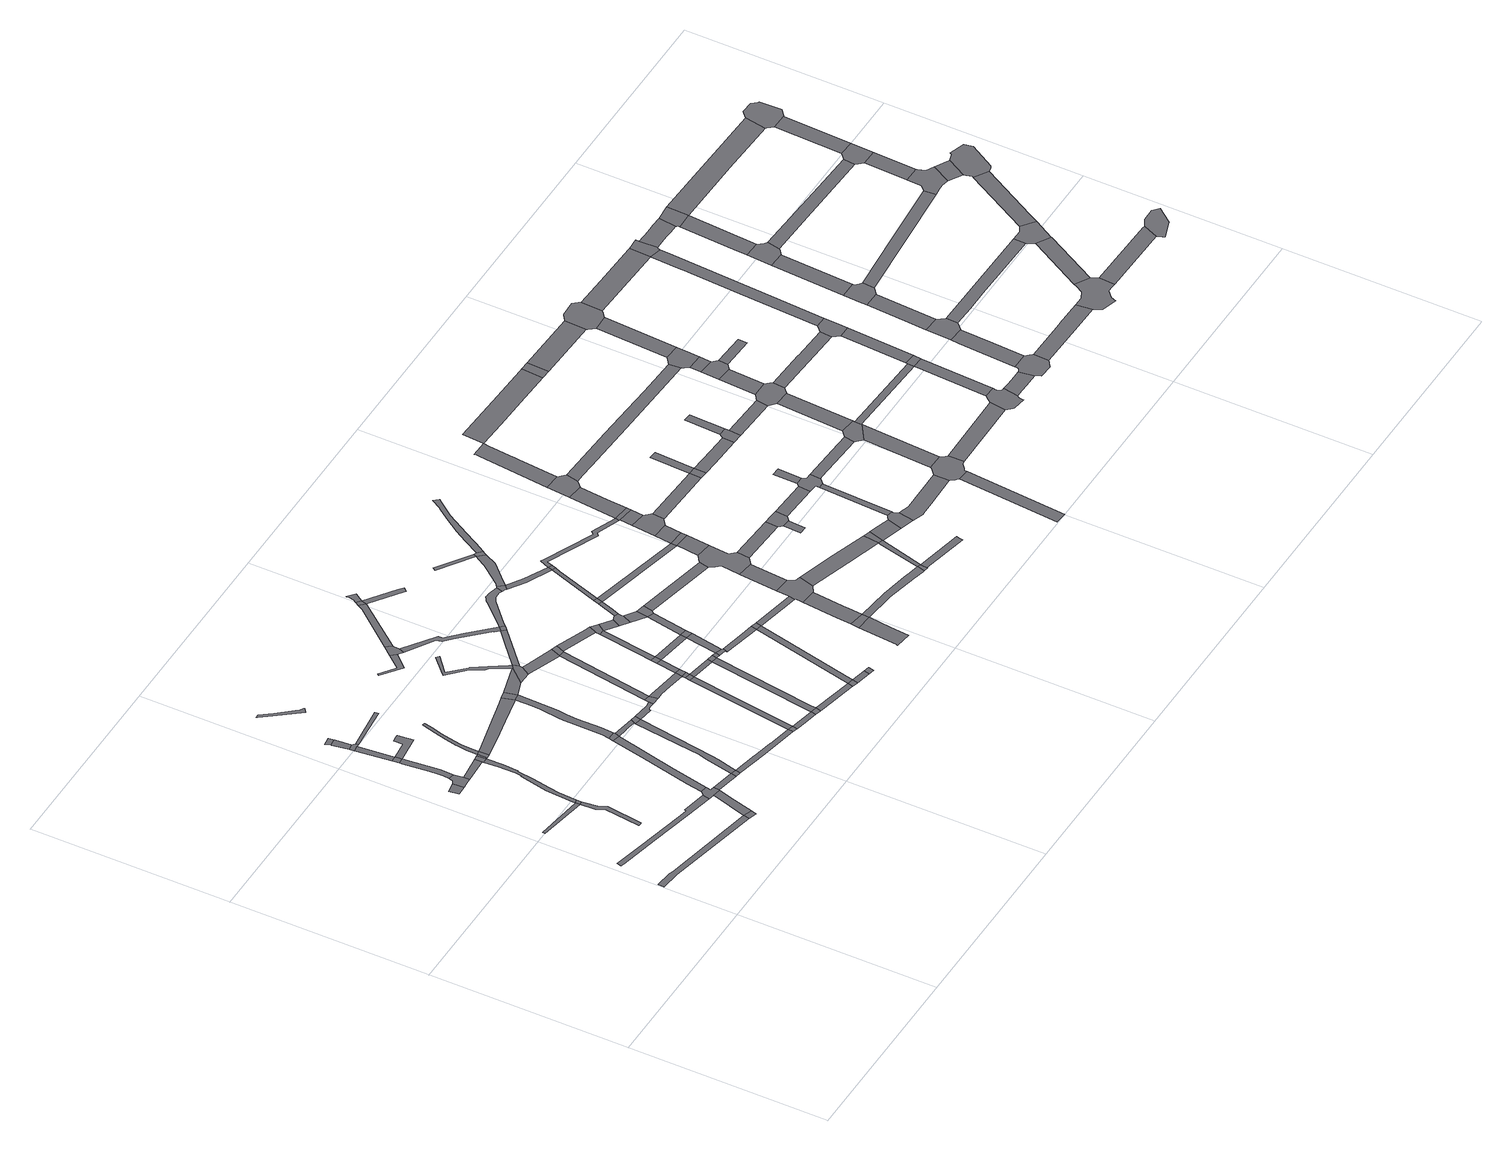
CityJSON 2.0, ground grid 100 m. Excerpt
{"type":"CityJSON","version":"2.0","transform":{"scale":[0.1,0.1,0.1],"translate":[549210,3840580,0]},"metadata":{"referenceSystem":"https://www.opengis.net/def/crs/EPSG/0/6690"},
"CityObjects":{
"road1":{"type":"Road","attributes":{"RoadStructureAttribute.sectionType":"1"},"geometry":[{"type":"MultiSurface","lod":"1","boundaries":[[[0,1,2,3,4,5,6]]]}]},
"road2":{"type":"Road","attributes":{"RoadStructureAttribute.sectionType":"1"},"geometry":[{"type":"MultiSurface","lod":"1","boundaries":[[[7,8,9,10]]]}]},
"road3":{"type":"Road","attributes":{"RoadStructureAttribute.sectionType":"1"},"geometry":[{"type":"MultiSurface","lod":"1","boundaries":[[[11,12,13,14,15,16,17,18,19,20,21,22]]]}]},
"road4":{"type":"Road","attributes":{"RoadStructureAttribute.sectionType":"1"},"geometry":[{"type":"MultiSurface","lod":"1","boundaries":[[[23,24,25,26,27,28,29,30,31,9]]]}]},
"road5":{"type":"Road","attributes":{"RoadStructureAttribute.sectionType":"1"},"geometry":[{"type":"MultiSurface","lod":"1","boundaries":[[[32,33,34,35,36]]]}]},
"road6":{"type":"Road","geometry":[{"type":"MultiSurface","lod":"1","boundaries":[[[37,10,9,31]]]}]},
"road7":{"type":"Road","geometry":[{"type":"MultiSurface","lod":"1","boundaries":[[[38,39,40,32,36,41,42,43,44,45,46,47,48]]]}]},
"road8":{"type":"Road","geometry":[{"type":"MultiSurface","lod":"1","boundaries":[[[6,5,49,50]]]}]},
"road9":{"type":"Road","attributes":{"RoadStructureAttribute.sectionType":"1"},"geometry":[{"type":"MultiSurface","lod":"1","boundaries":[[[51,52,53,54,55,56,57,58,38,48]]]}]},
"road10":{"type":"Road","attributes":{"RoadStructureAttribute.sectionType":"1"},"geometry":[{"type":"MultiSurface","lod":"1","boundaries":[[[59,60,61,62,63,64,65,66,67,68,69,70,71,72,73,10,37]]]}]},
"road11":{"type":"Road","geometry":[{"type":"MultiSurface","lod":"1","boundaries":[[[74,75,54,53]]]}]},
"road12":{"type":"Road","attributes":{"RoadStructureAttribute.sectionType":"1"},"geometry":[{"type":"MultiSurface","lod":"1","boundaries":[[[76,44,43,77]]]}]},
"road13":{"type":"Road","attributes":{"RoadStructureAttribute.sectionType":"1"},"geometry":[{"type":"MultiSurface","lod":"1","boundaries":[[[78,79,80,75,74]]]}]},
"road14":{"type":"Road","attributes":{"RoadStructureAttribute.sectionType":"1"},"geometry":[{"type":"MultiSurface","lod":"1","boundaries":[[[81,82,6,50,83,84]]]}]},
"road15":{"type":"Road","geometry":[{"type":"MultiSurface","lod":"1","boundaries":[[[85,86,80,79,87,88]]]}]},
"road16":{"type":"Road","attributes":{"RoadStructureAttribute.sectionType":"1"},"geometry":[{"type":"MultiSurface","lod":"1","boundaries":[[[89,90,91,92,86,85]]]}]},
"road17":{"type":"Road","geometry":[{"type":"MultiSurface","lod":"1","boundaries":[[[93,94,95,96,91,90]]]}]},
"road18":{"type":"Road","geometry":[{"type":"MultiSurface","lod":"1","boundaries":[[[77,97,66]]]}]},
"road19":{"type":"Road","geometry":[{"type":"MultiSurface","lod":"1","boundaries":[[[98,99,22,21,100,81,84,101,102,103,104,105,106]]]}]},
"road20":{"type":"Road","attributes":{"RoadStructureAttribute.sectionType":"1"},"geometry":[{"type":"MultiSurface","lod":"1","boundaries":[[[107,76,77,66,65]]]}]},
"road21":{"type":"Road","geometry":[{"type":"MultiSurface","lod":"1","boundaries":[[[108,109,110,111,112,113,114,115,74,53]]]}]},
"road22":{"type":"Road","attributes":{"RoadStructureAttribute.sectionType":"1"},"geometry":[{"type":"MultiSurface","lod":"1","boundaries":[[[116,107,65,117]]]}]},
"road23":{"type":"Road","geometry":[{"type":"MultiSurface","lod":"1","boundaries":[[[118,116,117,119]]]}]},
"road24":{"type":"Road","attributes":{"RoadStructureAttribute.sectionType":"1"},"geometry":[{"type":"MultiSurface","lod":"1","boundaries":[[[102,101,120,121,122]]]}]},
"road25":{"type":"Road","geometry":[{"type":"MultiSurface","lod":"1","boundaries":[[[123,124,125,88,87]]]}]},
"road26":{"type":"Road","attributes":{"RoadStructureAttribute.sectionType":"1"},"geometry":[{"type":"MultiSurface","lod":"1","boundaries":[[[126,127,128,129,130,131,132,133,134,135,136,137,138,139,140,116,118]]]}]},
"road27":{"type":"Road","geometry":[{"type":"MultiSurface","lod":"1","boundaries":[[[141,142,143,144,145,146,147,148,149,150,151]]]}]},
"road28":{"type":"Road","attributes":{"RoadStructureAttribute.sectionType":"1"},"geometry":[{"type":"MultiSurface","lod":"1","boundaries":[[[152,153,154,155,98,106,156,157]]]}]},
"road29":{"type":"Road","geometry":[{"type":"MultiSurface","lod":"1","boundaries":[[[122,121,158,159]]]}]},
"road30":{"type":"Road","attributes":{"RoadStructureAttribute.sectionType":"1"},"geometry":[{"type":"MultiSurface","lod":"1","boundaries":[[[160,161,162,163,164,118,119,165,166,167,168,169,170]]]}]},
"road31":{"type":"Road","geometry":[{"type":"MultiSurface","lod":"1","boundaries":[[[171,172,152,157,173]]]}]},
"road32":{"type":"Road","attributes":{"RoadStructureAttribute.sectionType":"1"},"geometry":[{"type":"MultiSurface","lod":"1","boundaries":[[[174,175,176,177,122,159,178,179,180]]]}]},
"road33":{"type":"Road","attributes":{"RoadStructureAttribute.sectionType":"1"},"geometry":[{"type":"MultiSurface","lod":"1","boundaries":[[[181,182,183,184,185,186,159,158,187,188,189]]]}]},
"road34":{"type":"Road","attributes":{"RoadStructureAttribute.sectionType":"1"},"geometry":[{"type":"MultiSurface","lod":"1","boundaries":[[[173,157,190,191,192,193]]]}]},
"road35":{"type":"Road","attributes":{"RoadStructureAttribute.sectionType":"1"},"geometry":[{"type":"MultiSurface","lod":"1","boundaries":[[[194,195,196,197,198,199,200,170,201,202,203,204,205,206,207,208,172,171]]]}]},
"road36":{"type":"Road","geometry":[{"type":"MultiSurface","lod":"1","boundaries":[[[193,192,174,180,209]]]}]},
"road37":{"type":"Road","geometry":[{"type":"MultiSurface","lod":"1","boundaries":[[[210,160,170,200,211]]]}]},
"road38":{"type":"Road","attributes":{"RoadStructureAttribute.sectionType":"1"},"geometry":[{"type":"MultiSurface","lod":"1","boundaries":[[[212,213,209,180,214,215,216,217,218]]]}]},
"road39":{"type":"Road","geometry":[{"type":"MultiSurface","lod":"1","boundaries":[[[189,188,219,220]]]}]},
"road40":{"type":"Road","geometry":[{"type":"MultiSurface","lod":"1","boundaries":[[[221,222,223,224,225,226,227]]]}]},
"road41":{"type":"Road","attributes":{"RoadStructureAttribute.sectionType":"1"},"geometry":[{"type":"MultiSurface","lod":"1","boundaries":[[[228,229,230,210,211,231]]]}]},
"road42":{"type":"Road","geometry":[{"type":"MultiSurface","lod":"1","boundaries":[[[232,218,217,233,234]]]}]},
"road43":{"type":"Road","attributes":{"RoadStructureAttribute.sectionType":"1"},"geometry":[{"type":"MultiSurface","lod":"1","boundaries":[[[220,219,235,236,237]]]}]},
"road44":{"type":"Road","attributes":{"RoadStructureAttribute.sectionType":"1"},"geometry":[{"type":"MultiSurface","lod":"1","boundaries":[[[238,239,240,241,242,243,244,245,246,247,248,249,250,228,251]]]}]},
"road45":{"type":"Road","geometry":[{"type":"MultiSurface","lod":"1","boundaries":[[[251,228,231,252,253,254]]]}]},
"road46":{"type":"Road","attributes":{"RoadStructureAttribute.sectionType":"1"},"geometry":[{"type":"MultiSurface","lod":"1","boundaries":[[[255,256,189,220,257,258]]]}]},
"road47":{"type":"Road","geometry":[{"type":"MultiSurface","lod":"1","boundaries":[[[237,236,259,260]]]}]},
"road48":{"type":"Road","geometry":[{"type":"MultiSurface","lod":"1","boundaries":[[[261,221,227,262,263,264,265,266]]]}]},
"road49":{"type":"Road","attributes":{"RoadStructureAttribute.sectionType":"1"},"geometry":[{"type":"MultiSurface","lod":"1","boundaries":[[[267,268,269,234,233,270,271,272,273]]]}]},
"road50":{"type":"Road","attributes":{"RoadStructureAttribute.sectionType":"1"},"geometry":[{"type":"MultiSurface","lod":"1","boundaries":[[[274,232,234,275]]]}]},
"road51":{"type":"Road","attributes":{"RoadStructureAttribute.sectionType":"1"},"geometry":[{"type":"MultiSurface","lod":"1","boundaries":[[[276,253,252,277,278,279,274,280]]]}]},
"road52":{"type":"Road","geometry":[{"type":"MultiSurface","lod":"1","boundaries":[[[281,255,258,282]]]}]},
"road53":{"type":"Road","attributes":{"RoadStructureAttribute.sectionType":"1"},"geometry":[{"type":"MultiSurface","lod":"1","boundaries":[[[283,260,259,284,285,286,287]]]}]},
"road54":{"type":"Road","attributes":{"RoadStructureAttribute.sectionType":"1"},"geometry":[{"type":"MultiSurface","lod":"1","boundaries":[[[272,281,282,288]]]}]},
"road55":{"type":"Road","attributes":{"RoadStructureAttribute.sectionType":"1"},"geometry":[{"type":"MultiSurface","lod":"1","boundaries":[[[289,237,260,290,291]]]}]},
"road56":{"type":"Road","geometry":[{"type":"MultiSurface","lod":"1","boundaries":[[[273,272,288,292]]]}]},
"road57":{"type":"Road","attributes":{"RoadStructureAttribute.sectionType":"1"},"geometry":[{"type":"MultiSurface","lod":"1","boundaries":[[[293,294,295,296,263,262,297,298,299,300,301,302,303]]]}]},
"road58":{"type":"Road","attributes":{"RoadStructureAttribute.sectionType":"1"},"geometry":[{"type":"MultiSurface","lod":"1","boundaries":[[[302,304,305,251,254,306,307,308,309,310]]]}]},
"road59":{"type":"Road","attributes":{"RoadStructureAttribute.sectionType":"1"},"geometry":[{"type":"MultiSurface","lod":"1","boundaries":[[[311,312,313,261,266,314]]]}]},
"road60":{"type":"Road","attributes":{"RoadStructureAttribute.sectionType":"1"},"geometry":[{"type":"MultiSurface","lod":"1","boundaries":[[[315,273,292,316]]]}]},
"road61":{"type":"Road","geometry":[{"type":"MultiSurface","lod":"1","boundaries":[[[280,274,275,317,318]]]}]},
"road62":{"type":"Road","attributes":{"RoadStructureAttribute.sectionType":"1"},"geometry":[{"type":"MultiSurface","lod":"1","boundaries":[[[282,258,289,319]]]}]},
"road63":{"type":"Road","geometry":[{"type":"MultiSurface","lod":"1","boundaries":[[[320,315,316,321]]]}]},
"road64":{"type":"Road","geometry":[{"type":"MultiSurface","lod":"1","boundaries":[[[287,286,322,323]]]}]},
"road65":{"type":"Road","attributes":{"RoadStructureAttribute.sectionType":"1"},"geometry":[{"type":"MultiSurface","lod":"1","boundaries":[[[319,289,291,324]]]}]},
"road66":{"type":"Road","attributes":{"RoadStructureAttribute.sectionType":"1"},"geometry":[{"type":"MultiSurface","lod":"1","boundaries":[[[325,318,317,326,327,328]]]}]},
"road67":{"type":"Road","geometry":[{"type":"MultiSurface","lod":"1","boundaries":[[[303,302,310,329,330]]]}]},
"road68":{"type":"Road","attributes":{"RoadStructureAttribute.sectionType":"1"},"geometry":[{"type":"MultiSurface","lod":"1","boundaries":[[[331,332,320,321,333,334]]]}]},
"road69":{"type":"Road","attributes":{"RoadStructureAttribute.sectionType":"1"},"geometry":[{"type":"MultiSurface","lod":"1","boundaries":[[[335,323,322,336,337]]]}]},
"road70":{"type":"Road","attributes":{"RoadStructureAttribute.sectionType":"1"},"geometry":[{"type":"MultiSurface","lod":"1","boundaries":[[[324,291,338,339,340]]]}]},
"road71":{"type":"Road","attributes":{"RoadStructureAttribute.sectionType":"1"},"geometry":[{"type":"MultiSurface","lod":"1","boundaries":[[[321,316,341,342]]]}]},
"road72":{"type":"Road","geometry":[{"type":"MultiSurface","lod":"1","boundaries":[[[343,311,314,344]]]}]},
"road73":{"type":"Road","geometry":[{"type":"MultiSurface","lod":"1","boundaries":[[[340,339,345,346,347,348]]]}]},
"road74":{"type":"Road","geometry":[{"type":"MultiSurface","lod":"1","boundaries":[[[337,336,349,350]]]}]},
"road75":{"type":"Road","attributes":{"RoadStructureAttribute.sectionType":"1"},"geometry":[{"type":"MultiSurface","lod":"1","boundaries":[[[351,352,353,354,343,344,355]]]}]},
"road76":{"type":"Road","geometry":[{"type":"MultiSurface","lod":"1","boundaries":[[[356,328,327,331,334,357]]]}]},
"road77":{"type":"Road","attributes":{"RoadStructureAttribute.sectionType":"1"},"geometry":[{"type":"MultiSurface","lod":"1","boundaries":[[[341,340,348,358]]]}]},
"road78":{"type":"Road","geometry":[{"type":"MultiSurface","lod":"1","boundaries":[[[359,360,361,362,363,344,314]]]}]},
"road79":{"type":"Road","attributes":{"RoadStructureAttribute.sectionType":"1"},"geometry":[{"type":"MultiSurface","lod":"1","boundaries":[[[364,287,323,365]]]}]},
"road80":{"type":"Road","attributes":{"RoadStructureAttribute.sectionType":"1"},"geometry":[{"type":"MultiSurface","lod":"1","boundaries":[[[357,334,366,367,368,369]]]}]},
"road81":{"type":"Road","attributes":{"RoadStructureAttribute.sectionType":"1"},"geometry":[{"type":"MultiSurface","lod":"1","boundaries":[[[370,371,372,373,374,375,376,377,378,379,303,330,380,381,382,383,384,385,386,387]]]}]},
"road82":{"type":"Road","geometry":[{"type":"MultiSurface","lod":"1","boundaries":[[[342,341,358,388]]]}]},
"road83":{"type":"Road","attributes":{"RoadStructureAttribute.sectionType":"1"},"geometry":[{"type":"MultiSurface","lod":"1","boundaries":[[[389,347,346,364,390]]]}]},
"road84":{"type":"Road","geometry":[{"type":"MultiSurface","lod":"1","boundaries":[[[391,392,369,368,393,394,395,396]]]}]},
"road85":{"type":"Road","attributes":{"RoadStructureAttribute.sectionType":"1"},"geometry":[{"type":"MultiSurface","lod":"1","boundaries":[[[397,342,388,398]]]}]},
"road86":{"type":"Road","attributes":{"RoadStructureAttribute.sectionType":"1"},"geometry":[{"type":"MultiSurface","lod":"1","boundaries":[[[394,393,397,399]]]}]},
"road87":{"type":"Road","attributes":{"RoadStructureAttribute.sectionType":"1"},"geometry":[{"type":"MultiSurface","lod":"1","boundaries":[[[400,401,391,396,402,403,404]]]}]},
"road88":{"type":"Road","geometry":[{"type":"MultiSurface","lod":"1","boundaries":[[[399,397,398,405,406,407]]]}]},
"road89":{"type":"Road","geometry":[{"type":"MultiSurface","lod":"1","boundaries":[[[390,364,365,408]]]}]},
"road90":{"type":"Road","geometry":[{"type":"MultiSurface","lod":"1","boundaries":[[[409,410,387,386,411,412,413]]]}]},
"road91":{"type":"Road","geometry":[{"type":"MultiSurface","lod":"1","boundaries":[[[414,400,404,415]]]}]},
"road92":{"type":"Road","attributes":{"RoadStructureAttribute.sectionType":"1"},"geometry":[{"type":"MultiSurface","lod":"1","boundaries":[[[416,417,418,419,420,421,422,423,424]]]}]},
"road93":{"type":"Road","attributes":{"RoadStructureAttribute.sectionType":"1"},"geometry":[{"type":"MultiSurface","lod":"1","boundaries":[[[425,413,412,426,427,428]]]}]},
"road94":{"type":"Road","attributes":{"RoadStructureAttribute.sectionType":"1"},"geometry":[{"type":"MultiSurface","lod":"1","boundaries":[[[427,414,415,429,430]]]}]},
"road95":{"type":"Road","attributes":{"RoadStructureAttribute.sectionType":"1"},"geometry":[{"type":"MultiSurface","lod":"1","boundaries":[[[408,365,431,432]]]}]},
"road96":{"type":"Road","attributes":{"RoadStructureAttribute.sectionType":"1"},"geometry":[{"type":"MultiSurface","lod":"1","boundaries":[[[433,434,435,436,437,438,439,440,409,413,441,442,443]]]}]},
"road97":{"type":"Road","geometry":[{"type":"MultiSurface","lod":"1","boundaries":[[[444,416,424,445]]]}]},
"road98":{"type":"Road","geometry":[{"type":"MultiSurface","lod":"1","boundaries":[[[446,447,433,448]]]}]},
"road99":{"type":"Road","attributes":{"RoadStructureAttribute.sectionType":"1"},"geometry":[{"type":"MultiSurface","lod":"1","boundaries":[[[407,406,449,450]]]}]},
"road100":{"type":"Road","attributes":{"RoadStructureAttribute.sectionType":"1"},"geometry":[{"type":"MultiSurface","lod":"1","boundaries":[[[451,452,444,445,453,454,455,456]]]}]},
"road101":{"type":"Road","geometry":[{"type":"MultiSurface","lod":"1","boundaries":[[[428,427,430,457]]]}]},
"road102":{"type":"Road","geometry":[{"type":"MultiSurface","lod":"1","boundaries":[[[448,433,443,458,459,460,461]]]}]},
"road103":{"type":"Road","attributes":{"RoadStructureAttribute.sectionType":"1"},"geometry":[{"type":"MultiSurface","lod":"1","boundaries":[[[415,404,462,463]]]}]},
"road104":{"type":"Road","geometry":[{"type":"MultiSurface","lod":"1","boundaries":[[[464,465,432,431,466,467,451,456,468,469,470,471,472]]]}]},
"road105":{"type":"Road","attributes":{"RoadStructureAttribute.sectionType":"1"},"geometry":[{"type":"MultiSurface","lod":"1","boundaries":[[[473,464,472,474]]]}]},
"road106":{"type":"Road","attributes":{"RoadStructureAttribute.sectionType":"1"},"geometry":[{"type":"MultiSurface","lod":"1","boundaries":[[[475,476,477,445,424,478,479,480,481,482]]]}]},
"road107":{"type":"Road","attributes":{"RoadStructureAttribute.sectionType":"1"},"geometry":[{"type":"MultiSurface","lod":"1","boundaries":[[[483,484,485,486,487,488,461,460,489,490,491,492,493,494,495]]]}]},
"road108":{"type":"Road","attributes":{"RoadStructureAttribute.sectionType":"1"},"geometry":[{"type":"MultiSurface","lod":"1","boundaries":[[[496,497,498,499,428,457,500,501,502,503,504]]]}]},
"road109":{"type":"Road","geometry":[{"type":"MultiSurface","lod":"1","boundaries":[[[505,506,450,449,507,508,473,474,509,510,511,512]]]}]},
"road110":{"type":"Road","attributes":{"RoadStructureAttribute.sectionType":"1"},"geometry":[{"type":"MultiSurface","lod":"1","boundaries":[[[513,505,512,514]]]}]},
"road111":{"type":"Road","geometry":[{"type":"MultiSurface","lod":"1","boundaries":[[[463,462,513,514,515]]]}]},
"road112":{"type":"Road","attributes":{"RoadStructureAttribute.sectionType":"1"},"geometry":[{"type":"MultiSurface","lod":"1","boundaries":[[[516,469,468,517,518,519]]]}]},
"road113":{"type":"Road","attributes":{"RoadStructureAttribute.sectionType":"1"},"geometry":[{"type":"MultiSurface","lod":"1","boundaries":[[[520,521,463,515,522]]]}]},
"road114":{"type":"Road","geometry":[{"type":"MultiSurface","lod":"1","boundaries":[[[482,481,523,524,525]]]}]},
"road115":{"type":"Road","attributes":{"RoadStructureAttribute.sectionType":"1"},"geometry":[{"type":"MultiSurface","lod":"1","boundaries":[[[510,509,526,527]]]}]},
"road116":{"type":"Road","geometry":[{"type":"MultiSurface","lod":"1","boundaries":[[[528,520,522,529,530,531,532,533]]]}]},
"road117":{"type":"Road","attributes":{"RoadStructureAttribute.sectionType":"1"},"geometry":[{"type":"MultiSurface","lod":"1","boundaries":[[[534,528,533,535]]]}]},
"road118":{"type":"Road","attributes":{"RoadStructureAttribute.sectionType":"1"},"geometry":[{"type":"MultiSurface","lod":"1","boundaries":[[[518,536,537,482,525,538,539]]]}]},
"road119":{"type":"Road","geometry":[{"type":"MultiSurface","lod":"1","boundaries":[[[504,503,534,535,540]]]}]},
"road120":{"type":"Road","geometry":[{"type":"MultiSurface","lod":"1","boundaries":[[[541,542,543,544,545,525,524]]]}]},
"road121":{"type":"Road","attributes":{"RoadStructureAttribute.sectionType":"1"},"geometry":[{"type":"MultiSurface","lod":"1","boundaries":[[[546,547,504,540,548,549]]]}]},
"road122":{"type":"Road","geometry":[{"type":"MultiSurface","lod":"1","boundaries":[[[550,551,552,553]]]}]},
"road123":{"type":"Road","geometry":[{"type":"MultiSurface","lod":"1","boundaries":[[[519,518,539,554]]]}]},
"road124":{"type":"Road","geometry":[{"type":"MultiSurface","lod":"1","boundaries":[[[555,527,526,550,553,556,557]]]}]},
"road125":{"type":"Road","geometry":[{"type":"MultiSurface","lod":"1","boundaries":[[[558,559,546,549,560,561,562,563,564]]]}]},
"road126":{"type":"Road","attributes":{"RoadStructureAttribute.sectionType":"1"},"geometry":[{"type":"MultiSurface","lod":"1","boundaries":[[[565,554,539,566,567,568]]]}]},
"road127":{"type":"Road","attributes":{"RoadStructureAttribute.sectionType":"1"},"geometry":[{"type":"MultiSurface","lod":"1","boundaries":[[[531,530,569,570]]]}]},
"road128":{"type":"Road","geometry":[{"type":"MultiSurface","lod":"1","boundaries":[[[571,572,568,567,573,574,575,576]]]}]},
"road129":{"type":"Road","attributes":{"RoadStructureAttribute.sectionType":"1"},"geometry":[{"type":"MultiSurface","lod":"1","boundaries":[[[577,578,579,580,581,558,564,582,583,584,585,586,587,588]]]}]},
"road130":{"type":"Road","attributes":{"RoadStructureAttribute.sectionType":"1"},"geometry":[{"type":"MultiSurface","lod":"1","boundaries":[[[557,556,589,590]]]}]},
"road131":{"type":"Road","attributes":{"RoadStructureAttribute.sectionType":"1"},"geometry":[{"type":"MultiSurface","lod":"1","boundaries":[[[591,571,576,592,593]]]}]},
"road132":{"type":"Road","geometry":[{"type":"MultiSurface","lod":"1","boundaries":[[[570,569,594,595]]]}]},
"road133":{"type":"Road","geometry":[{"type":"MultiSurface","lod":"1","boundaries":[[[596,590,589,597,598,591,593,599,600,601,602]]]}]},
"road134":{"type":"Road","geometry":[{"type":"MultiSurface","lod":"1","boundaries":[[[603,604,605,570,595]]]}]},
"road135":{"type":"Road","attributes":{"RoadStructureAttribute.sectionType":"1"},"geometry":[{"type":"MultiSurface","lod":"1","boundaries":[[[606,607,608,574,573,609,610,611,612,613]]]}]},
"road136":{"type":"Road","geometry":[{"type":"MultiSurface","lod":"1","boundaries":[[[614,615,596,602]]]}]},
"road137":{"type":"Road","attributes":{"RoadStructureAttribute.sectionType":"1"},"geometry":[{"type":"MultiSurface","lod":"1","boundaries":[[[616,595,594,617,618,619]]]}]},
"road138":{"type":"Road","attributes":{"RoadStructureAttribute.sectionType":"1"},"geometry":[{"type":"MultiSurface","lod":"1","boundaries":[[[620,621,622,623,624]]]}]},
"road139":{"type":"Road","attributes":{"RoadStructureAttribute.sectionType":"1"},"geometry":[{"type":"MultiSurface","lod":"1","boundaries":[[[625,600,599,626,627,628]]]}]},
"road140":{"type":"Road","attributes":{"RoadStructureAttribute.sectionType":"1"},"geometry":[{"type":"MultiSurface","lod":"1","boundaries":[[[629,630,631,632,588,633,634,635,636]]]}]},
"road141":{"type":"Road","attributes":{"RoadStructureAttribute.sectionType":"1"},"geometry":[{"type":"MultiSurface","lod":"1","boundaries":[[[637,638,639,640,562,561,641,642,643,644,645]]]}]},
"road142":{"type":"Road","geometry":[{"type":"MultiSurface","lod":"1","boundaries":[[[646,647,648,649,613,612,650,651,652,620,624,653,654,655,656,657,658,659,660]]]}]},
"road143":{"type":"Road","geometry":[{"type":"MultiSurface","lod":"1","boundaries":[[[661,619,618,662,663,664]]]}]},
"road144":{"type":"Road","geometry":[{"type":"MultiSurface","lod":"1","boundaries":[[[665,666,667,661,664]]]}]},
"road145":{"type":"Road","attributes":{"RoadStructureAttribute.sectionType":"1"},"geometry":[{"type":"MultiSurface","lod":"1","boundaries":[[[668,669,670,646,660]]]}]},
"road146":{"type":"Road","attributes":{"RoadStructureAttribute.sectionType":"1"},"geometry":[{"type":"MultiSurface","lod":"1","boundaries":[[[663,662,671,672]]]}]},
"road147":{"type":"Road","geometry":[{"type":"MultiSurface","lod":"1","boundaries":[[[673,674,628,627,675,670,669,676,677,678]]]}]},
"road148":{"type":"Road","attributes":{"RoadStructureAttribute.sectionType":"1"},"geometry":[{"type":"MultiSurface","lod":"1","boundaries":[[[679,673,678,680]]]}]},
"road149":{"type":"Road","geometry":[{"type":"MultiSurface","lod":"1","boundaries":[[[636,635,681,682]]]}]},
"road150":{"type":"Road","attributes":{"RoadStructureAttribute.sectionType":"1"},"geometry":[{"type":"MultiSurface","lod":"1","boundaries":[[[683,658,657,684]]]}]},
"road151":{"type":"Road","geometry":[{"type":"MultiSurface","lod":"1","boundaries":[[[685,686,672,671,687,679,680,688,689,690,691,692,693]]]}]},
"road152":{"type":"Road","attributes":{"RoadStructureAttribute.sectionType":"1"},"geometry":[{"type":"MultiSurface","lod":"1","boundaries":[[[694,695,685,693,696]]]}]},
"road153":{"type":"Road","attributes":{"RoadStructureAttribute.sectionType":"1"},"geometry":[{"type":"MultiSurface","lod":"1","boundaries":[[[677,676,697,698]]]}]},
"road154":{"type":"Road","geometry":[{"type":"MultiSurface","lod":"1","boundaries":[[[699,694,696,700,701,702]]]}]},
"road155":{"type":"Road","attributes":{"RoadStructureAttribute.sectionType":"1"},"geometry":[{"type":"MultiSurface","lod":"1","boundaries":[[[682,681,703,704]]]}]},
"road156":{"type":"Road","attributes":{"RoadStructureAttribute.sectionType":"1"},"geometry":[{"type":"MultiSurface","lod":"1","boundaries":[[[705,699,702,706]]]}]},
"road157":{"type":"Road","geometry":[{"type":"MultiSurface","lod":"1","boundaries":[[[707,708,645,644,709,705,706,710,711]]]}]},
"road158":{"type":"Road","geometry":[{"type":"MultiSurface","lod":"1","boundaries":[[[712,713,683,684,714,715,716,717,718,719,720,721,722,723,724,725,726,727,728,729,730,731,732,733]]]}]},
"road159":{"type":"Road","geometry":[{"type":"MultiSurface","lod":"1","boundaries":[[[734,735,701,700]]]}]},
"road160":{"type":"Road","attributes":{"RoadStructureAttribute.sectionType":"1"},"geometry":[{"type":"MultiSurface","lod":"1","boundaries":[[[736,737,707,711]]]}]},
"road161":{"type":"Road","attributes":{"RoadStructureAttribute.sectionType":"1"},"geometry":[{"type":"MultiSurface","lod":"1","boundaries":[[[738,739,691,690,740,741]]]}]},
"road162":{"type":"Road","attributes":{"RoadStructureAttribute.sectionType":"1"},"geometry":[{"type":"MultiSurface","lod":"1","boundaries":[[[697,742,712,733,743]]]}]},
"road163":{"type":"Road","attributes":{"RoadStructureAttribute.sectionType":"1"},"geometry":[{"type":"MultiSurface","lod":"1","boundaries":[[[744,745,746,747,723,722,748,749,750,751,752]]]}]},
"road164":{"type":"Road","geometry":[{"type":"MultiSurface","lod":"1","boundaries":[[[753,754,755,756,757,758,704,703,759,737,736,760,761,762,763]]]}]},
"road165":{"type":"Road","geometry":[{"type":"MultiSurface","lod":"1","boundaries":[[[764,698,697,743,765]]]}]},
"road166":{"type":"Road","attributes":{"RoadStructureAttribute.sectionType":"1"},"geometry":[{"type":"MultiSurface","lod":"1","boundaries":[[[766,764,765,767]]]}]},
"road167":{"type":"Road","geometry":[{"type":"MultiSurface","lod":"1","boundaries":[[[768,769,770,771,772,773,752,751,774,775,776,777,778,779,780,781,782,783,784,785,786]]]}]},
"road168":{"type":"Road","geometry":[{"type":"MultiSurface","lod":"1","boundaries":[[[787,741,740,766,767,788,789,790]]]}]},
"road169":{"type":"Road","attributes":{"RoadStructureAttribute.sectionType":"1"},"geometry":[{"type":"MultiSurface","lod":"1","boundaries":[[[791,792,768,786,793,794]]]}]},
"road170":{"type":"Road","geometry":[{"type":"MultiSurface","lod":"1","boundaries":[[[795,791,794,796,797,798]]]}]},
"road171":{"type":"Road","attributes":{"RoadStructureAttribute.sectionType":"1"},"geometry":[{"type":"MultiSurface","lod":"1","boundaries":[[[799,800,763,762,801,802,803]]]}]},
"road172":{"type":"Road","attributes":{"RoadStructureAttribute.sectionType":"1"},"geometry":[{"type":"MultiSurface","lod":"1","boundaries":[[[804,805,795,798,806]]]}]},
"road173":{"type":"Road","attributes":{"RoadStructureAttribute.sectionType":"1"},"geometry":[{"type":"MultiSurface","lod":"1","boundaries":[[[802,807,808,809,787,790,810,811,812,813]]]}]},
"road174":{"type":"Road","attributes":{"RoadStructureAttribute.sectionType":"1"},"geometry":[{"type":"MultiSurface","lod":"1","boundaries":[[[814,815,783,782,816,817,818]]]}]},
"road175":{"type":"Road","geometry":[{"type":"MultiSurface","lod":"1","boundaries":[[[819,820,804,806,821,822,823,824,825,826]]]}]},
"road176":{"type":"Road","attributes":{"RoadStructureAttribute.sectionType":"1"},"geometry":[{"type":"MultiSurface","lod":"1","boundaries":[[[827,819,826,828]]]}]},
"road177":{"type":"Road","geometry":[{"type":"MultiSurface","lod":"1","boundaries":[[[829,830,803,802,813,831,832,833,834,835,836]]]}]},
"road178":{"type":"Road","geometry":[{"type":"MultiSurface","lod":"1","boundaries":[[[837,827,828,838,839,840,841,842]]]}]},
"road179":{"type":"Road","attributes":{"RoadStructureAttribute.sectionType":"1"},"geometry":[{"type":"MultiSurface","lod":"1","boundaries":[[[797,796,843,844,845,846]]]}]},
"road180":{"type":"Road","attributes":{"RoadStructureAttribute.sectionType":"1"},"geometry":[{"type":"MultiSurface","lod":"1","boundaries":[[[847,848,849,850,836,835,851,852,853,854,855,856]]]}]},
"road181":{"type":"Road","geometry":[{"type":"MultiSurface","lod":"1","boundaries":[[[857,858,859,860,818,817,861,862,863,864,865,866,867,868,869,870]]]}]},
"road182":{"type":"Road","attributes":{"RoadStructureAttribute.sectionType":"1"},"geometry":[{"type":"MultiSurface","lod":"1","boundaries":[[[871,872,873,837,842]]]}]},
"road183":{"type":"Road","geometry":[{"type":"MultiSurface","lod":"1","boundaries":[[[874,856,855,875,876,877,878,872,871]]]}]},
"road184":{"type":"Road","attributes":{"RoadStructureAttribute.sectionType":"1"},"geometry":[{"type":"MultiSurface","lod":"1","boundaries":[[[879,880,823,822,881]]]}]},
"road185":{"type":"Road","attributes":{"RoadStructureAttribute.sectionType":"1"},"geometry":[{"type":"MultiSurface","lod":"1","boundaries":[[[882,883,857,870,884,885]]]}]},
"road186":{"type":"Road","attributes":{"RoadStructureAttribute.sectionType":"1"},"geometry":[{"type":"MultiSurface","lod":"1","boundaries":[[[886,868,867,887,888]]]}]},
"road187":{"type":"Road","attributes":{"RoadStructureAttribute.sectionType":"1"},"geometry":[{"type":"MultiSurface","lod":"1","boundaries":[[[889,840,839,890,891,892]]]}]},
"road188":{"type":"Road","geometry":[{"type":"MultiSurface","lod":"1","boundaries":[[[893,894,895,896,846,845,897,882,885,898]]]}]},
"road189":{"type":"Road","attributes":{"RoadStructureAttribute.sectionType":"1"},"geometry":[{"type":"MultiSurface","lod":"1","boundaries":[[[874,871,899,900,901]]]}]},
"road190":{"type":"Road","geometry":[{"type":"MultiSurface","lod":"1","boundaries":[[[902,903,904,905,888,887,906,907,908,909,910]]]}]},
"road191":{"type":"Road","attributes":{"RoadStructureAttribute.sectionType":"1"},"geometry":[{"type":"MultiSurface","lod":"1","boundaries":[[[911,893,898,912,913]]]}]},
"road192":{"type":"Road","geometry":[{"type":"MultiSurface","lod":"1","boundaries":[[[914,915,916,917,918,919,879,881,920,921,922,923,924,925,926,927]]]}]},
"road193":{"type":"Road","attributes":{"RoadStructureAttribute.sectionType":"1"},"geometry":[{"type":"MultiSurface","lod":"1","boundaries":[[[928,914,927,929]]]}]},
"road194":{"type":"Road","attributes":{"RoadStructureAttribute.sectionType":"1"},"geometry":[{"type":"MultiSurface","lod":"1","boundaries":[[[924,923,930,931]]]}]},
"road195":{"type":"Road","geometry":[{"type":"MultiSurface","lod":"1","boundaries":[[[932,933,892,891,934,928,929,935]]]}]},
"road196":{"type":"Road","geometry":[{"type":"MultiSurface","lod":"1","boundaries":[[[936,937,931,930,938,911,913,939,940,941,942]]]}]},
"road197":{"type":"Road","attributes":{"RoadStructureAttribute.sectionType":"1"},"geometry":[{"type":"MultiSurface","lod":"1","boundaries":[[[943,932,935,944]]]}]},
"road198":{"type":"Road","geometry":[{"type":"MultiSurface","lod":"1","boundaries":[[[945,946,947,901,900,948,943,944,949,950,951,952,953,954]]]}]}
},
"vertices":[
[117,386,0],[97,391,0],[9,401,0],[7,370,0],[107,361,0],[581,259,0],[588,289,0],
[67,1012,0],[65,999,0],[308,956,0],[307,978,0],
[616,511,0],[494,535,0],[492,525,0],[443,535,0],[200,591,0],[45,628,0],[38,602,0],[56,598,0],[256,554,0],[470,505,0],[611,475,0],[619,510,0],
[312,881,0],[330,843,0],[310,663,0],[309,661,0],[319,662,0],[329,663,0],[353,844,0],[335,876,0],[326,958,0],
[156,1513,0],[124,1508,0],[105,1506,0],[111,1455,0],[160,1458,0],
[325,986,0],
[181,1543,0],[174,1523,0],[173,1521,0],[177,1459,0],[214,1461,0],[217,1461,0],[216,1490,0],[215,1496,0],[215,1498,0],[213,1519,0],[211,1537,0],
[623,246,0],[631,272,0],
[211,1588,0],[211,1609,0],[193,1787,0],[164,1784,0],[166,1771,0],[179,1641,0],[184,1595,0],[183,1573,0],
[330,1079,0],[337,1126,0],[357,1223,0],[366,1301,0],[370,1301,0],[374,1382,0],[372,1461,0],[346,1460,0],[352,1388,0],[352,1361,0],[352,1304,0],[347,1271,0],[343,1271,0],[316,1133,0],[306,993,0],
[190,1821,0],[161,1818,0],
[344,1506,0],[346,1469,0],
[188,1835,0],[171,2000,0],[140,1996,0],
[641,468,0],[642,468,0],[657,374,0],[682,460,0],
[168,2026,0],[138,2019,0],[185,2001,0],[183,2014,0],
[160,2107,0],[160,2110,0],[124,2105,0],[124,2102,0],
[157,2137,0],[116,2132,0],[118,2126,0],[118,2123,0],
[346,1467,0],
[638,527,0],[620,511,0],[623,472,0],[684,466,0],[687,494,0],[674,497,0],[672,497,0],[667,498,0],[672,524,0],
[368,1509,0],
[328,1803,0],[326,1819,0],[324,1839,0],[320,1881,0],[300,1879,0],[280,1877,0],[282,1834,0],[283,1830,0],
[378,1510,0],[379,1462,0],
[398,1514,0],[402,1464,0],
[769,449,0],[799,442,0],[805,470,0],
[406,2021,0],[405,2030,0],[404,2039,0],
[398,1551,0],[402,1606,0],[407,1642,0],[421,1719,0],[436,1767,0],[448,1812,0],[441,1814,0],[434,1815,0],[430,1797,0],[413,1742,0],[399,1681,0],[385,1621,0],[385,1614,0],[380,1566,0],[378,1512,0],
[126,2482,0],[130,2477,0],[169,2424,0],[259,2307,0],[267,2313,0],[280,2323,0],[277,2327,0],[261,2336,0],[248,2351,0],[186,2424,0],[143,2481,0],
[745,1029,0],[707,850,0],[650,607,0],[639,530,0],[709,707,0],[782,1021,0],
[827,437,0],[832,464,0],
[757,1598,0],[721,1588,0],[569,1553,0],[411,1517,0],[408,1516,0],[423,1467,0],[503,1482,0],[628,1507,0],[765,1534,0],[770,1536,0],[773,1537,0],
[792,1053,0],[750,1053,0],[792,1046,0],
[890,996,0],[851,699,0],[847,659,0],[835,614,0],[858,566,0],[865,596,0],[927,991,0],
[1061,412,0],[1060,415,0],[1042,418,0],[969,434,0],[968,434,0],[958,436,0],[990,401,0],[1177,364,0],[1179,390,0],
[834,1013,0],[835,1016,0],[892,1006,0],[903,1026,0],
[792,1066,0],[795,1120,0],[793,1238,0],[799,1294,0],[802,1328,0],[803,1337,0],[808,1540,0],[774,1453,0],[772,1408,0],[767,1375,0],[763,1336,0],[760,1315,0],[758,1284,0],[756,1250,0],[757,1090,0],
[931,1022,0],
[792,1606,0],[808,1543,0],
[1031,1013,0],[1016,1011,0],[1000,981,0],[1002,991,0],[1016,994,0],[1042,992,0],[1044,1016,0],
[1202,357,0],[1207,383,0],
[765,2161,0],[710,2094,0],[634,2151,0],[630,2145,0],[626,2140,0],[723,2067,0],[787,2135,0],
[950,1647,0],[941,1645,0],[859,1624,0],[883,1569,0],
[1047,1036,0],[1084,989,0],[1078,1031,0],
[1257,345,0],[1323,330,0],[1329,357,0],
[962,1669,0],[910,1748,0],[866,1815,0],[864,1814,0],[863,1816,0],[783,1895,0],[864,1966,0],[851,1978,0],[773,1904,0],[763,1893,0],[849,1809,0],[884,1748,0],[895,1738,0],[969,1658,0],
[950,1567,0],[976,1613,0],[978,1628,0],
[1256,923,0],[1184,421,0],[1251,692,0],[1285,919,0],
[1356,323,0],[1362,350,0],
[804,2208,0],[813,2119,0],[824,2146,0],[825,2152,0],[826,2177,0],[826,2181,0],
[1178,1016,0],[1097,1028,0],[1082,1031,0],[1117,990,0],[1178,980,0],[1263,967,0],[1269,1002,0],
[1123,1504,0],[1154,1502,0],
[1010,1600,0],[961,1563,0],[1010,1545,0],[1119,1505,0],[1141,1556,0],
[1260,947,0],[1290,943,0],
[1370,348,0],[1382,317,0],[1555,279,0],[1565,276,0],[1572,304,0],
[1293,963,0],
[1410,897,0],[1364,379,0],[1442,892,0],
[1298,999,0],
[1056,1937,0],[1010,1984,0],[978,2012,0],[978,2035,0],[948,2032,0],[956,2004,0],[996,1969,0],[1126,1836,0],[1124,1833,0],[1143,1812,0],[1161,1829,0],
[1073,1750,0],[981,1669,0],[979,1630,0],[983,1632,0],[997,1645,0],[1054,1696,0],[1161,1792,0],
[988,2441,0],[972,2414,0],[873,2291,0],[1014,2417,0],
[1284,1104,0],[1313,1099,0],
[1154,1505,0],[1173,1546,0],
[1414,921,0],
[1289,1136,0],[1318,1132,0],
[1596,269,0],[1602,297,0],
[1446,916,0],
[1331,1486,0],[1173,1499,0],[1334,1439,0],[1351,1480,0],
[1170,1800,0],[1181,1811,0],
[1331,1416,0],[1300,1205,0],[1359,1412,0],[1360,1415,0],
[1605,297,0],[1671,252,0],[1678,281,0],
[1447,891,0],[1464,888,0],[1468,912,0],
[1495,1070,0],[1500,1103,0],
[1001,2461,0],[1021,2442,0],
[1500,881,0],[1499,871,0],[1508,895,0],[1502,899,0],
[1701,246,0],[1707,274,0],
[1016,2517,0],[1015,2513,0],[1014,2502,0],[1011,2477,0],[1051,2487,0],
[1368,1469,0],[1388,1453,0],
[1530,1064,0],
[1165,2307,0],[1172,2301,0],[1179,2311,0],[1186,2320,0],[1165,2337,0],
[1691,828,0],[1722,821,0],
[1363,1412,0],[1365,1411,0],[1422,1369,0],[1444,1412,0],
[1334,1973,0],[1322,1974,0],[1316,1975,0],[1315,1975,0],[1306,1975,0],[1299,1970,0],[1287,1962,0],[1280,1957,0],[1282,1955,0],[1170,1837,0],[1191,1822,0],[1301,1924,0],[1306,1927,0],[1322,1934,0],[1328,1936,0],[1357,1936,0],[1373,1930,0],[1381,1963,0],
[1535,1097,0],
[1636,869,0],[1697,857,0],
[1469,1419,0],[1466,1418,0],[1464,1338,0],[1487,1385,0],[1484,1395,0],[1489,1411,0],
[1533,1288,0],[1565,1276,0],
[1542,1348,0],
[1503,1518,0],[1470,1422,0],[1491,1415,0],[1501,1446,0],[1523,1511,0],
[1569,1280,0],[1578,1289,0],[1588,1338,0],
[1728,850,0],
[1391,1968,0],[1384,1964,0],[1387,1925,0],[1396,1919,0],[1413,1937,0],
[1514,1548,0],[1533,1542,0],
[1917,437,0],[1907,328,0],[1899,239,0],[1898,237,0],[1898,232,0],[1977,222,0],[1987,321,0],[1997,429,0],[1997,430,0],
[1494,1885,0],[1478,1865,0],[1603,1806,0],[1609,1829,0],
[1611,1772,0],[1621,1798,0],
[1946,775,0],[1950,805,0],
[1520,2140,0],[1515,2131,0],[1513,2129,0],[1485,2082,0],[1427,2007,0],[1417,1995,0],[1404,1978,0],[1398,1974,0],[1456,1981,0],[1521,2047,0],[1551,2108,0],
[1921,479,0],[2001,467,0],
[1364,2271,0],[1353,2256,0],[1528,2158,0],
[1946,1210,0],[1956,1259,0],
[1945,733,0],[1928,552,0],[2001,473,0],[2007,544,0],[2008,546,0],[2024,726,0],
[1628,1819,0],
[1553,2113,0],[1556,2119,0],[1563,2130,0],[1541,2149,0],
[2004,1400,0],[2008,1430,0],
[1956,871,0],[1951,810,0],[1949,774,0],[1947,754,0],[2059,748,0],[2083,825,0],[2057,833,0],[2055,833,0],[2038,863,0],
[1974,1067,0],[2055,1056,0],
[2326,418,0],[2322,419,0],[2168,449,0],[2161,414,0],[2318,379,0],[2374,366,0],[2382,364,0],[2394,404,0],
[1754,2486,0],[1724,2439,0],[1714,2425,0],[1669,2362,0],[1625,2296,0],[1588,2232,0],[1596,2186,0],[1600,2192,0],[1600,2193,0],[1637,2254,0],[1703,2370,0],[1755,2440,0],[1774,2462,0],
[1908,1773,0],[1894,1759,0],[1647,1870,0],[1629,1878,0],[1640,1850,0],[1897,1736,0],[1911,1748,0],[2030,1702,0],[2035,1723,0],
[1995,1288,0],[1974,1273,0],[1966,1185,0],[1983,1163,0],[2089,1083,0],[2093,1146,0],[2067,1175,0],[2076,1277,0],
[2007,1400,0],[2087,1392,0],
[2090,1423,0],
[2283,764,0],[2268,684,0],[2447,629,0],[2458,711,0],
[2016,1515,0],[2009,1435,0],[2098,1508,0],
[2406,361,0],[2407,364,0],[2411,399,0],
[2326,1070,0],[2330,1132,0],
[2028,1637,0],[2130,1534,0],[2133,1534,0],[2140,1595,0],[2136,1599,0],[2111,1627,0],
[2034,1700,0],[2116,1690,0],
[2446,622,0],[2394,406,0],[2412,402,0],[2470,622,0],
[2118,1712,0],
[2408,364,0],[2642,314,0],[2646,332,0],[2649,349,0],[2415,398,0],
[2058,1967,0],[2036,1732,0],[2127,1817,0],[2140,1959,0],
[2346,1050,0],[2340,962,0],[2380,960,0],[2386,1046,0],
[2494,699,0],
[2369,1130,0],[2409,1066,0],[2412,1127,0],
[2070,2086,0],[2068,2067,0],[2164,1982,0],[2169,1987,0],[2182,2049,0],[2165,2065,0],[2151,2079,0],
[2524,690,0],[2478,620,0],[2579,589,0],[2603,666,0],
[2449,1519,0],[2451,1579,0],
[2628,682,0],[2622,678,0],[2651,567,0],[2667,645,0],[2656,672,0],[2656,676,0],
[2107,2472,0],[2107,2467,0],[2107,2460,0],[2105,2443,0],[2093,2315,0],[2170,2286,0],[2172,2307,0],[2172,2310,0],[2185,2444,0],[2186,2449,0],[2189,2464,0],[2189,2469,0],
[2602,1056,0],[2605,1116,0],
[2644,1032,0],[2670,1031,0],[2671,1032,0],
[2489,1517,0],[2491,1577,0],
[2619,1132,0],[2645,1054,0],[2644,1040,0],[2697,1057,0],[2700,1111,0],[2670,1113,0],[2659,1131,0],
[2500,1780,0],[2480,1781,0],[2460,1782,0],
[2722,629,0],[2720,630,0],[2682,641,0],[2708,549,0],[2709,549,0],[2784,550,0],[2958,554,0],[2958,633,0],
[2663,1252,0],[2623,1253,0],
[2626,1570,0],[2560,1513,0],[2723,1505,0],[2726,1565,0],
[2989,519,0],[2970,274,0],[2947,7,0],[3005,2,0],[3048,514,0],
[2936,1099,0],[2710,1058,0],[2981,1043,0],[2990,1096,0],
[2686,2558,0],[2685,2558,0],[2451,2568,0],[2196,2579,0],[2333,2463,0],[2505,2456,0],[2694,2449,0],[2702,2558,0],
[2830,2015,0],[2689,2022,0],[2502,2032,0],[2372,2039,0],[2213,1985,0],[2284,1981,0],[2577,1966,0],[3042,1944,0],[3037,2004,0],
[2994,667,0],[2994,665,0],[2982,653,0],[2960,633,0],[2960,552,0],[2976,533,0],[2986,522,0],[3049,528,0],[3056,534,0],[3058,535,0],[3081,555,0],[3099,556,0],[3098,636,0],[3081,655,0],[3073,665,0],
[2742,1585,0],[2779,1502,0],[2782,1562,0],[2783,1583,0],
[2790,1765,0],[2770,1766,0],[2750,1767,0],
[3093,1000,0],[3097,1068,0],[3014,1011,0],
[3007,1491,0],[3014,1551,0],
[3019,1121,0],[3004,1108,0],[2996,1029,0],[3097,1071,0],[3098,1106,0],[3099,1112,0],
[3040,1461,0],[3118,1456,0],
[2743,2447,0],[2747,2556,0],
[3494,643,0],[3485,563,0],
[3046,1574,0],[3026,1560,0],[3019,1480,0],[3119,1457,0],[3137,1474,0],[3146,1483,0],[3151,1544,0],[3143,1554,0],[3126,1574,0],
[3058,1762,0],[3047,1575,0],[3136,1755,0],
[3544,1050,0],[3546,1083,0],
[3063,1856,0],[3162,1778,0],[3165,1823,0],[3142,1849,0],
[3064,2434,0],[3069,2543,0],
[3066,1913,0],[3145,1908,0],
[3073,2032,0],[3049,2014,0],[3050,1934,0],[3150,1988,0],[3152,2028,0],
[3525,679,0],[3509,661,0],[3503,544,0],[3511,535,0],[3515,531,0],[3582,523,0],[3583,535,0],[3584,540,0],[3585,548,0],[3588,553,0],[3592,558,0],[3604,634,0],[3595,635,0],[3594,636,0],[3590,637,0],[3588,638,0],[3584,644,0],[3582,647,0],[3581,650,0],[3581,660,0],[3581,662,0],[3582,675,0],
[3326,1770,0],[3329,1815,0],
[3173,2399,0],[3094,2397,0],
[3363,1531,0],[3361,1532,0],[3538,1462,0],[3544,1521,0],
[3544,1047,0],[3603,1047,0],
[3672,632,0],[3671,632,0],[3636,633,0],[3632,633,0],[3629,557,0],[3634,557,0],[3668,556,0],[3743,554,0],[3731,631,0],
[3207,2544,0],[3204,2547,0],[3185,2571,0],[3104,2568,0],[3084,2554,0],[3077,2549,0],[3068,2429,0],[3174,2402,0],[3200,2424,0],[3205,2429,0],[3211,2539,0],
[3547,1092,0],[3606,1086,0],
[3566,1429,0],[3625,1429,0],
[3755,658,0],[3753,650,0],[3751,643,0],[3746,637,0],[3739,633,0],[3737,632,0],[3747,551,0],[3752,545,0],[3757,536,0],[3758,531,0],[3759,528,0],[3829,524,0],[3833,528,0],[3848,539,0],[3861,550,0],[3866,628,0],[3865,628,0],[3854,640,0],[3836,658,0],
[3573,1551,0],[3627,1459,0],[3630,1517,0],[3632,1550,0],
[3773,991,0],[3771,951,0],[3845,821,0],[3854,986,0],
[3781,1120,0],[3887,1019,0],[3888,1079,0],[3862,1115,0],
[3616,2523,0],[3376,2532,0],[3612,2414,0],[3621,2414,0],[3625,2523,0],
[3798,1426,0],[3786,1211,0],[3879,1423,0],
[3612,2256,0],[3612,2254,0],[3595,1952,0],[3646,1797,0],[3677,2334,0],[3678,2353,0],[3681,2400,0],
[4098,624,0],[4093,624,0],[4091,544,0],[4250,540,0],[4238,621,0],
[3805,1547,0],[3800,1454,0],[3904,1445,0],[3914,1453,0],[3918,1513,0],[3906,1523,0],[3888,1538,0],[3886,1547,0],
[3827,1921,0],[3907,1916,0],
[3687,2513,0],[3687,2525,0],[3681,2404,0],[3681,2406,0],[3682,2408,0],[3685,2414,0],[3689,2416,0],[3687,2507,0],
[3835,2048,0],[3934,1939,0],[3939,1943,0],[3949,2008,0],[3940,2017,0],[3916,2043,0],
[3995,1017,0],[4109,1015,0],[4490,1009,0],[4491,1069,0],
[3810,2504,0],[3777,2504,0],[3736,2505,0],[3717,2506,0],[3712,2416,0],[3727,2417,0],[3768,2416,0],[3804,2415,0],[3849,2414,0],[3861,2502,0],
[4356,691,0],[4348,676,0],[4328,640,0],[4289,620,0],[4261,520,0],[4272,502,0],[4349,479,0],[4357,508,0],[4389,537,0],[4416,536,0],[4442,536,0],[4444,615,0],[4437,630,0],[4427,651,0],
[3940,2399,0],[3856,2395,0],[3839,2118,0],
[3943,2510,0],[3850,2413,0],[3852,2410,0],[3856,2406,0],[3856,2400,0],
[4578,1569,0],[4245,1541,0],[4583,1509,0],
[4511,969,0],[4508,965,0],[4578,926,0],[4580,929,0],
[4829,605,0],[4805,526,0],[4840,604,0],
[4381,1986,0],[4180,1934,0],[4585,1917,0],[4591,1976,0],
[4576,1085,0],[4575,1085,0],[4562,1077,0],[4544,1068,0],[4495,999,0],[4639,1036,0],
[4300,2389,0],[4605,2379,0],[4625,2487,0],
[4955,619,0],[4947,626,0],[4880,625,0],[4868,619,0],[4818,500,0],[4823,491,0],[4914,522,0],[4915,522,0],[4975,600,0],
[4761,1420,0],[4666,1085,0],[4828,1376,0],
[4607,1666,0],[4605,1597,0],[4605,1595,0],[4603,1593,0],[4591,1580,0],[4583,1571,0],[4618,1512,0],[4633,1513,0],[4647,1514,0],[4686,1507,0],[4740,1603,0],[4703,1623,0],[4686,1663,0],[4686,1665,0],
[4616,1885,0],[4695,1882,0],
[4755,1467,0],[4808,1564,0],
[4621,2004,0],[4602,1986,0],[4595,1906,0],[4699,1999,0],
[4854,1587,0],[4847,1574,0],[4765,1425,0],[4852,1383,0],[4865,1388,0],[4939,1518,0],[4930,1561,0],
[4634,2346,0],[4714,2345,0],
[4656,2516,0],[4655,2516,0],[4630,2492,0],[4611,2373,0],[4714,2346,0],[4741,2368,0],[4748,2373,0],[4744,2484,0],[4740,2488,0],[4717,2512,0]
]}
